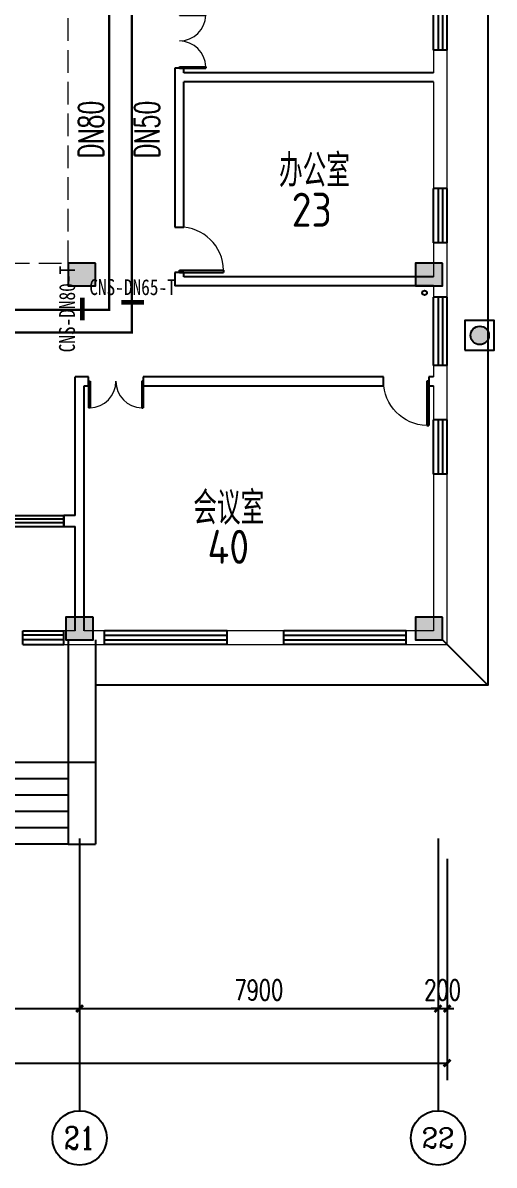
# Model space of a CAD drawing. Extents: x -70335 to 1144202, y 0 to 1100440.
# Drawn here: x 1079792 to 1090178, y 834676 to 859854 of the extents above; entities that cross this region are included whole.
import ezdxf
from ezdxf.enums import TextEntityAlignment as Align

# ---------------------------------------------------------------- set-up
doc = ezdxf.new("R2010")
doc.units = 0
doc.header["$LTSCALE"] = 1000
doc.linetypes.add('DASH', pattern=[0.35, 0.25, -0.1])
for name, color, linetype in [('0-供暖管道管径标注', 4, 'Continuous'), ('2-房间名称', 7, 'Continuous'), ('3-建筑', 7, 'Continuous'), ('3-淡显', 8, 'Continuous'), ('AXIS_TEXT', 7, 'Continuous'), ('PIPE-暖供水', 1, 'Continuous'), ('PIPE-暖回水', 1, 'DASH'), ('抗震支吊架', 2, 'Continuous'), ('水', 5, 'Continuous'), ('防火分区', 8, 'Continuous')]:
    doc.layers.add(name, color=color, linetype=linetype)
doc.layers.add('3-深度淡显', color=252, linetype='Continuous', lineweight=0)
doc.styles.add('_TCH_AXIS', font='COMPLEX', dxfattribs={"bigfont": 'GBCBIG'})
doc.styles.add('_TCH_DIM_T3', font='SIMPLEX', dxfattribs={"width": 0.7058823529411765, "bigfont": 'GBCBIG'})
doc.styles.add('COMPLEX', font='COMPLEX')
doc.styles.add('kzcad', font='', dxfattribs={"width": 0.8})
doc.styles.get("Standard").update_dxf_attribs({"font": 'gbenor.shx', "bigfont": 'gbcbig.shx'})
doc.styles.add('设备标注', font='simplex.shx', dxfattribs={"width": 0.7, "bigfont": 'gbcbig.shx'})
doc.styles.get('kzcad').set_extended_font_data('SimSun')
doc.dimstyles.new('_TCH_ARCH&&150', dxfattribs={"dimtxt": 446.25, "dimasz": 150, "dimexe": 375, "dimexo": 450, "dimgap": 189.375, "dimtad": 1, "dimdec": 0, "dimzin": 0, "dimdsep": 46, "dimtxsty": '_TCH_DIM_T3', "dimblk": 'ARCHTICK', "dimcen": 0.09, "dimclrt": 7, "dimazin": 2, "dimtfac": 1, "dimtdec": 0, "dimtix": 1, "dimtmove": 2, "dimatfit": 3, "dimfxl": 1, "dimtolj": 1, "dimtzin": 0, "dimarcsym": 0})

# ---------------------------------------------------------------- blocks, each defined once
blk = doc.blocks.new('A$C2CDD3BEF')
at = {"layer": '防火分区'}
h = blk.add_hatch(color=7, dxfattribs=at)
h.dxf.hatch_style = 1
edge = h.paths.add_edge_path()
edge.add_arc((460.1206844476983, 446.4438558759866), 282.1863435544074, 0, 360)
at = {"layer": '防火分区', "color": 7}
blk.add_lwpolyline([(-0.002592452801764011, -0.004028869676403701), (899.9974075471982, -0.004028869676403701), (899.9974075471982, 899.9959711303236), (-0.002592452801764011, 899.9959711303236)], close=True, dxfattribs=at)
blk.add_circle((460.1206844476983, 446.4438558759866), 282.1863435544074, dxfattribs=at)
blk = doc.blocks.new('shui2')
at = {"layer": '水'}
blk.add_circle((588645.0230377471, 432158.2057931646), 50, dxfattribs=at)
blk = doc.blocks.new('$TCHSYS$WIN2D')
for p, q in [((-0.5, 0.5), (0.5, 0.5)), ((-0.5, 0.5), (-0.4999999999999999, -0.5)), ((0.5, 0.5), (0.4999999999999998, -0.5)), ((0.5, 0.1666666666666666), (-0.5, 0.1666666666666666)), ((0.5, -0.1666666666666667), (-0.5, -0.1666666666666667)), ((-0.4999999999999999, -0.5), (0.5, -0.5))]:
    blk.add_line(p, q)
blk = doc.blocks.new('$DorLib2D$00000001')
for p, q in [((0.45, 0.9750000000000001), (0.5000000000000002, 0.9750000000000001)), ((0.45, 0), (0.45, 0.9750000000000001)), ((0.5, 0), (0.5, 0.9750000000000001)), ((0.5, 0), (0.45, 0))]:
    blk.add_line(p, q)
at = {"lineweight": 13}
blk.add_arc((0.475, 0), 0.975, 91.4692835813538, 180, dxfattribs=at)
blk = doc.blocks.new('$DorLib2D$00000002')
for p, q in [((-0.5, -5.684341886080802e-17), (-0.5000000000000007, 0.4875)), ((-0.4750000000000007, 0.4875), (-0.5000000000000007, 0.4875)), ((-0.475, -2.842170943040401e-17), (-0.4750000000000007, 0.4875)), ((0.475, -2.842170943040401e-17), (0.4750000000000007, 0.4875)), ((0.4750000000000007, 0.4875), (0.5000000000000007, 0.4875)), ((0.5, -5.684341886080802e-17), (0.5000000000000007, 0.4875)), ((-0.5, -5.684341886080802e-17), (-0.475, -2.842170943040401e-17)), ((0.5, -5.684341886080802e-17), (0.475, -2.842170943040401e-17))]:
    blk.add_line(p, q)
at = {"lineweight": 13}
for centre, start, end in [((-0.4875, -4.263256414560601e-17), 0, 88.53071641864632), ((0.4875, -4.263256414560601e-17), 91.4692835813537, 180)]:
    blk.add_arc(centre, 0.4875, start, end, dxfattribs=at)
blk = doc.blocks.new('_AXISO')
blk.add_circle((0, 0), 0.5)
at = {"layer": 'AXIS_TEXT', "style": 'COMPLEX', "width": 1.041666666666667}
blk.add_attdef('A', text='', height=0.56, dxfattribs=at).set_placement((-0.25, -0.28), (0.25, -0.28), align=Align.FIT)
blk = doc.blocks.new('_ArchTick')
at = {"color": 0, "linetype": 'ByBlock', "const_width": 0.4}
blk.add_lwpolyline([(-0.5, -0.5), (0.5, 0.5)], dxfattribs=at)
blk = doc.blocks.new('*D3050')
at = {"layer": '3-建筑', "color": 0, "lineweight": -2, "transparency": 16777216}
for p, q in [((949941.7263873867, 841425.5972253473), (949941.7263873867, 836550.5972340291)), ((1089141.726380087, 841425.5972427108), (1089141.726380087, 836550.5972340291)), ((949941.7263873867, 836925.5972340291), (1089141.726380087, 836925.5972340291))]:
    blk.add_line(p, q, dxfattribs=at)
at = {"layer": 'Defpoints', "color": 0, "transparency": 16777216}
for p in [(949941.7263873867, 841875.5972253473), (1089141.726380087, 841875.5972427108), (1089141.726380087, 836925.5972340291)]:
    blk.add_point(p, dxfattribs=at)
at = {"layer": '3-建筑', "color": 0, "lineweight": -2, "transparency": 16777216, "xscale": 150, "yscale": 150, "zscale": 150, "rotation": 180}
blk.add_blockref('_ArchTick', (949941.7263873867, 836925.5972340291), dxfattribs=at)
at = {"layer": '3-建筑', "color": 0, "lineweight": -2, "transparency": 16777216, "xscale": 150, "yscale": 150, "zscale": 150}
blk.add_blockref('_ArchTick', (1089141.726380087, 836925.5972340291), dxfattribs=at)
at = {"layer": '3-建筑', "color": 7, "transparency": 16777216, "insert": (1019541.726383737, 837338.0972340291), "char_height": 446.25, "attachment_point": 5, "style": '_TCH_DIM_T3'}
blk.add_mtext('\\A1;139200', dxfattribs=at)
blk = doc.blocks.new('*D3071')
at = {"layer": '3-建筑', "color": 0, "lineweight": -2, "transparency": 16777216}
for p, q in [((1073741.726377227, 841425.5972407898), (1073741.726377227, 837750.5972412451)), ((1081041.726377227, 841425.5972417004), (1081041.726377227, 837750.5972412451)), ((1073741.726377227, 838125.5972412451), (1081041.726377227, 838125.5972412451))]:
    blk.add_line(p, q, dxfattribs=at)
at = {"layer": 'Defpoints', "color": 0, "transparency": 16777216}
for p in [(1073741.726377227, 841875.5972407898), (1081041.726377227, 841875.5972417004), (1081041.726377227, 838125.5972412451)]:
    blk.add_point(p, dxfattribs=at)
at = {"layer": '3-建筑', "color": 0, "lineweight": -2, "transparency": 16777216, "xscale": 150, "yscale": 150, "zscale": 150, "rotation": 180}
blk.add_blockref('_ArchTick', (1073741.726377227, 838125.5972412451), dxfattribs=at)
at = {"layer": '3-建筑', "color": 0, "lineweight": -2, "transparency": 16777216, "xscale": 150, "yscale": 150, "zscale": 150}
blk.add_blockref('_ArchTick', (1081041.726377227, 838125.5972412451), dxfattribs=at)
at = {"layer": '3-建筑', "color": 7, "transparency": 16777216, "insert": (1077391.726377227, 838538.0972412451), "char_height": 446.25, "attachment_point": 5, "style": '_TCH_DIM_T3'}
blk.add_mtext('\\A1;7300', dxfattribs=at)
blk = doc.blocks.new('*D3072')
at = {"layer": '3-建筑', "color": 0, "lineweight": -2, "transparency": 16777216}
for p, q in [((1081041.726377227, 841425.5972417004), (1081041.726377227, 837750.5972421931)), ((1088941.726377227, 841425.5972426858), (1088941.726377227, 837750.5972421931)), ((1081041.726377227, 838125.5972421931), (1088941.726377227, 838125.5972421931))]:
    blk.add_line(p, q, dxfattribs=at)
at = {"layer": 'Defpoints', "color": 0, "transparency": 16777216}
for p in [(1081041.726377227, 841875.5972417004), (1088941.726377227, 841875.5972426858), (1088941.726377227, 838125.5972421931)]:
    blk.add_point(p, dxfattribs=at)
at = {"layer": '3-建筑', "color": 0, "lineweight": -2, "transparency": 16777216, "xscale": 150, "yscale": 150, "zscale": 150, "rotation": 180}
blk.add_blockref('_ArchTick', (1081041.726377227, 838125.5972421931), dxfattribs=at)
at = {"layer": '3-建筑', "color": 0, "lineweight": -2, "transparency": 16777216, "xscale": 150, "yscale": 150, "zscale": 150}
blk.add_blockref('_ArchTick', (1088941.726377227, 838125.5972421931), dxfattribs=at)
at = {"layer": '3-建筑', "color": 7, "transparency": 16777216, "insert": (1084991.726377227, 838538.0972421931), "char_height": 446.25, "attachment_point": 5, "style": '_TCH_DIM_T3'}
blk.add_mtext('\\A1;7900', dxfattribs=at)
blk = doc.blocks.new('*D3073')
at = {"layer": '3-建筑', "color": 0, "lineweight": -2, "transparency": 16777216}
for p, q in [((1088941.726377228, 841425.5972426858), (1088941.726377228, 837750.5972426983)), ((1089141.726380088, 841425.5972427108), (1089141.726380088, 837750.5972426983)), ((1088941.726377228, 838125.5972426983), (1088791.726377228, 838125.5972426983)), ((1088941.726377228, 838125.5972426983), (1089141.726380088, 838125.5972426983)), ((1089141.726380088, 838125.5972426983), (1089291.726380088, 838125.5972426983))]:
    blk.add_line(p, q, dxfattribs=at)
at = {"layer": 'Defpoints', "color": 0, "transparency": 16777216}
for p in [(1088941.726377228, 841875.5972426858), (1089141.726380088, 841875.5972427108), (1089141.726380088, 838125.5972426983)]:
    blk.add_point(p, dxfattribs=at)
at = {"layer": '3-建筑', "color": 0, "lineweight": -2, "transparency": 16777216, "xscale": 150, "yscale": 150, "zscale": 150}
blk.add_blockref('_ArchTick', (1088941.726377228, 838125.5972426983), dxfattribs=at)
at = {"layer": '3-建筑', "color": 0, "lineweight": -2, "transparency": 16777216, "xscale": 150, "yscale": 150, "zscale": 150, "rotation": 180}
blk.add_blockref('_ArchTick', (1089141.726380088, 838125.5972426983), dxfattribs=at)
at = {"layer": '3-建筑', "color": 7, "transparency": 16777216, "insert": (1089041.726378658, 838538.0972426983), "char_height": 446.25, "attachment_point": 5, "style": '_TCH_DIM_T3'}
blk.add_mtext('\\A1;200', dxfattribs=at)

msp = doc.modelspace()

# ---------------------------------------------------------------- hatches: boundary and pattern name
at = {"layer": '3-淡显'}
h = msp.add_hatch(color=256, dxfattribs=at)
h.dxf.hatch_style = 1
h.paths.add_polyline_path([(1080791.728158318, 854553.7165591253), (1080791.728158318, 854053.7165591253), (1081391.728158318, 854053.7165591253), (1081391.728158318, 854553.7165591253)])
h = msp.add_hatch(color=256, dxfattribs=at)
h.dxf.hatch_style = 1
h.paths.add_polyline_path([(1089041.728158318, 854053.7165591253), (1089041.728158318, 854553.7165591253), (1088441.728158318, 854553.7165591253), (1088441.728158318, 854053.7165591253)])
h = msp.add_hatch(color=256, dxfattribs=at)
h.dxf.hatch_style = 1
h.paths.add_polyline_path([(1081341.728158318, 846753.7165591253), (1080741.728158318, 846753.7165591253), (1080741.728158318, 846253.7165591253), (1081341.728158318, 846253.7165591253)])
h = msp.add_hatch(color=256, dxfattribs=at)
h.dxf.hatch_style = 1
h.paths.add_polyline_path([(1088441.728158318, 846753.7165591253), (1088441.728158318, 846253.7165591253), (1089041.728158318, 846253.7165591253), (1089041.728158318, 846753.7165591253)])
at = {"layer": 'PIPE-暖供水', "linetype": 'Continuous'}
for points in [[(1082191.695104227, 853029.6848753422), (1082217.945104221, 853029.6848752206), (1082217.945104225, 853003.434875328)], [(1082191.695104227, 853029.6848753422), (1082191.695104221, 853003.4348753206), (1082217.945104225, 853003.434875328)]]:
    msp.add_hatch(color=256, dxfattribs=at).paths.add_polyline_path(points)
at = {"layer": 'PIPE-暖回水', "linetype": 'DASH'}
for points in [[(1081691.695104216, 853529.6848753499), (1081717.945104225, 853529.6848752128), (1081717.945104224, 853503.4348753343)], [(1081691.695104216, 853529.6848753499), (1081691.695104225, 853503.4348753134), (1081717.945104224, 853503.4348753343)]]:
    msp.add_hatch(color=256, dxfattribs=at).paths.add_polyline_path(points)

# ---------------------------------------------------------------- linework, layer by layer
at = {"layer": '3-建筑'}
for p, q in [((1083341.726380475, 858853.7165407537), (1083141.726380568, 858853.7165407975)), ((1083141.726380568, 858853.7165407975), (1083141.72638052, 858653.7165407051)), ((1083341.726380455, 858753.7165406885), (1083341.726380475, 858853.7165407537)), ((1083141.72638052, 858653.7165407051), (1083141.726379798, 855353.7165407048)), ((1088841.726379425, 858753.7165406876), (1083341.726380455, 858753.7165406885)), ((1088841.726379475, 858553.7165406874), (1083341.726380412, 858553.7165406883)), ((1083341.726379705, 855353.7165406612), (1083341.726380412, 858553.7165406883)), ((1083141.726379798, 855353.7165407048), (1083341.726379705, 855353.7165406612)), ((1083341.726379487, 854353.716540602), (1083141.726379579, 854353.7165406456)), ((1083141.726379579, 854353.7165406456), (1083141.726379511, 854053.7165406849)), ((1083341.726379474, 854253.7165406854), (1083341.726379487, 854353.716540602)), ((1088841.726379476, 854053.716540686), (1083141.726379511, 854053.7165406849)), ((1088841.726379481, 854253.7165406864), (1083341.726379474, 854253.7165406854)), ((1080941.726381266, 848993.7165592194), (1080941.726381263, 852053.7165591243)), ((1081241.726381238, 852053.7165591213), (1080941.726381263, 852053.7165591243)), ((1081241.726381238, 851853.716559134), (1081241.726381238, 852053.7165591213)), ((1087741.72637949, 852053.716559123), (1082441.726381267, 852053.7165591216)), ((1082441.726381267, 852053.7165591216), (1082441.726381267, 851853.7165591343)), ((1087741.72637949, 851853.7165591357), (1087741.72637949, 852053.716559123)), ((1088841.726379479, 852053.7165591264), (1088741.726379438, 852053.7165591232)), ((1088741.726379438, 852053.7165591232), (1088741.726379438, 851853.7165591359)), ((1081141.726381266, 848853.7165592189), (1081141.72638125, 851853.7165591334)), ((1081141.72638125, 851853.7165591334), (1081241.726381238, 851853.716559134)), ((1082441.726381267, 851853.7165591343), (1087741.72637949, 851853.7165591357)), ((1088741.726379438, 851853.7165591359), (1088841.726379483, 851853.7165591354)), ((1080941.726381266, 848993.7165592194), (1080691.726385363, 848993.7165592149)), ((1080691.726385363, 848993.7165592149), (1080691.726385362, 848753.7165592255)), ((1081141.726381287, 846453.7165591526), (1081141.726381266, 848853.7165592189)), ((1080691.726385362, 848753.7165592255), (1080941.726381266, 848753.7165592194)), ((1080941.726381268, 846453.7165591563), (1080941.726381266, 848753.7165592194)), ((1080791.726377759, 846253.7165591014), (1080791.726377759, 841753.716555519)), ((1081391.726377758, 846253.7165592437), (1081391.726377759, 841753.7165555188)), ((1080791.726377759, 841753.716555519), (1081391.726377759, 841753.716555519)), ((1081041.72637835, 841875.5972417005), (1081041.726379098, 835875.5972417005)), ((1088941.72637835, 841875.5972426858), (1088941.726379098, 835875.5972426858))]:
    msp.add_line(p, q, dxfattribs=at)
for points in [[(1081391.726377444, 843553.7165520772), (1073391.726370578, 843553.7165522571)], [(1080791.726377462, 843193.7165520907), (1073991.72637061, 843193.7165522436)], [(1080791.726377454, 842833.7165520907), (1073991.726370602, 842833.7165522436)], [(1080791.726377446, 842473.7165520907), (1073991.726370594, 842473.7165522436)], [(1080791.726377438, 842113.7165520907), (1073991.726370586, 842113.7165522436)], [(1080791.726377429, 841753.7165520907), (1073991.726370578, 841753.7165522436)]]:
    msp.add_lwpolyline(points, dxfattribs=at)
at = {"layer": '3-淡显'}
for points in [[(1090041.72637911, 867303.549484353), (1090041.726378624, 845253.7165590452), (1081391.726377758, 845253.7165590448)], [(1090041.726378774, 845253.7165590452), (1089041.726379468, 846253.7165591255)]]:
    msp.add_lwpolyline(points, dxfattribs=at)
for points in [[(1081391.728158318, 854553.7165591253), (1080791.728158318, 854553.7165591253), (1080791.728158318, 854053.7165591253), (1081391.728158318, 854053.7165591253)], [(1089041.728158318, 854553.7165591253), (1088441.728158318, 854553.7165591253), (1088441.728158318, 854053.7165591253), (1089041.728158318, 854053.7165591253)], [(1081341.728158318, 846753.7165591253), (1080741.728158318, 846753.7165591253), (1080741.728158318, 846253.7165591253), (1081341.728158318, 846253.7165591253)], [(1089041.728158318, 846753.7165591253), (1088441.728158318, 846753.7165591253), (1088441.728158318, 846253.7165591253), (1089041.728158318, 846253.7165591253)]]:
    msp.add_lwpolyline(points, close=True, dxfattribs=at)
at = {"layer": '3-深度淡显'}
for p, q in [((1089141.726379435, 859253.7165552499), (1088841.726379429, 859253.7165552517)), ((1088841.726379429, 859253.7165552517), (1088841.726379425, 858753.7165406876)), ((1089141.726379427, 858653.7165406821), (1089141.726379435, 859253.7165552499)), ((1089141.726379478, 856203.7165552822), (1089141.726379476, 858653.7165406821)), ((1088841.726379475, 858553.7165406874), (1088841.726379469, 856203.7165552819)), ((1088841.726379469, 856203.7165552819), (1089141.726379478, 856203.7165552822)), ((1089141.72637948, 855003.7165552314), (1088841.726379471, 855003.716555231)), ((1088841.726379471, 855003.716555231), (1088841.726379481, 854253.7165406864)), ((1089141.726379482, 854153.716540685), (1089141.72637948, 855003.7165552314)), ((1088841.726379476, 854053.716540686), (1088841.726379472, 853803.7165476141)), ((1089141.726379467, 853803.7165476147), (1089141.726379482, 854153.716540685)), ((1088841.726379472, 853803.7165476141), (1089141.726379467, 853803.7165476147)), ((1089141.726379469, 852303.7165476145), (1088841.726379474, 852303.7165476141)), ((1088841.726379474, 852303.7165476141), (1088841.726379479, 852053.7165591264)), ((1089141.726379485, 851953.7165591288), (1089141.726379469, 852303.7165476145)), ((1088841.726379483, 851853.7165591354), (1088841.726379479, 851103.716553683)), ((1089141.72637948, 851103.7165536825), (1089141.726379486, 851953.7165591284)), ((1088841.726379479, 851103.716553683), (1089141.72637948, 851103.7165536825)), ((1089141.726379479, 849903.7165536316), (1088841.726379476, 849903.7165536323)), ((1088841.726379476, 849903.7165536323), (1088841.726379472, 846453.7165591219)), ((1089141.726379482, 846153.716559122), (1089141.726379479, 849903.7165536316)), ((1080941.726381268, 846453.7165591563), (1080691.726374355, 846453.716559152)), ((1080691.726374355, 846453.716559152), (1080691.726374354, 846153.7165591572)), ((1081591.726374406, 846453.7165591476), (1081141.726381287, 846453.7165591526)), ((1081591.726374405, 846153.716559153), (1081591.726374406, 846453.7165591476)), ((1085541.726374457, 846453.7165591319), (1084291.726374406, 846453.7165591369)), ((1084291.726374406, 846453.7165591369), (1084291.726374405, 846153.716559142)), ((1085541.726374455, 846153.7165591369), (1085541.726374457, 846453.7165591319)), ((1088841.726379472, 846453.7165591219), (1088241.726374457, 846453.716559121)), ((1088241.726374457, 846453.716559121), (1088241.726374456, 846153.7165591259)), ((1080691.726374354, 846153.7165591572), (1081041.726381266, 846153.716559155)), ((1081041.726381266, 846153.716559155), (1081591.726374405, 846153.716559153)), ((1084291.726374405, 846153.716559142), (1085541.726374455, 846153.7165591369)), ((1088241.726374456, 846153.7165591259), (1089141.726379482, 846153.716559122))]:
    msp.add_line(p, q, dxfattribs=at)
at = {"layer": '3-深度淡显', "linetype": 'DASH', "ltscale": 2}
msp.add_lwpolyline([(1078741.726381586, 854553.7165647936), (1080791.726381599, 854553.7165647936), (1080791.726381599, 874453.7165590557), (1073991.726381586, 874453.7165590557), (1073991.726381586, 854553.7165647936), (1078741.726381586, 854553.7165647936)], dxfattribs=at)
at = {"layer": 'PIPE-暖供水', "linetype": 'Continuous', "const_width": 52.5}
for points in [[(1082191.695104221, 853029.6848752206), (1082191.695104219, 875951.3325150007)], [(1077591.726356538, 853029.684875316), (1082191.695104221, 853029.6848753206)]]:
    msp.add_lwpolyline(points, dxfattribs=at)
at = {"layer": 'PIPE-暖回水', "linetype": 'DASH', "const_width": 52.5}
for points in [[(1081691.695104225, 853529.6848752128), (1081691.695104215, 875451.3325150212)], [(1077791.726356538, 853529.6848753191), (1081691.695104225, 853529.6848753134)]]:
    msp.add_lwpolyline(points, dxfattribs=at)
at = {"layer": '抗震支吊架', "color": 2, "const_width": 100}
for points in [[(1081100.926306553, 853293.1212269282), (1081100.926306553, 853793.1212269282)], [(1081958.842458196, 853693.1346805198), (1082458.842458196, 853693.1346805198)]]:
    msp.add_lwpolyline(points, dxfattribs=at)

# ---------------------------------------------------------------- block references
at = {"layer": '2-房间名称', "xscale": 0.7200000000000001, "yscale": 0.7200000000000001, "zscale": 0.7200000000000001}
msp.add_blockref('A$C2CDD3BEF', (1089530.033137628, 852642.5601979576), dxfattribs=at)
at = {"layer": '3-建筑'}
for name, p, xscale, yscale, zscale, rotation in [('$TCHSYS$WIN2D', (1088991.726379435, 859853.71655523), -1200, 300, -1200, 269.9999999996041), ('$DorLib2D$00000002', (1083241.726380651, 859453.7165407387), 1200, 1200, 1200, 269.9999999874893), ('$TCHSYS$WIN2D', (1088991.72637948, 855603.7165552604), -1200, 300, -1200, 270.000000000083), ('$DorLib2D$00000001', (1083241.726379646, 854853.7165406824), 1000, 1000, 1000, 269.9999999874884), ('$TCHSYS$WIN2D', (1088991.726379484, 853053.71654763), -1500, 300, -1500, 270.0000000000849), ('$DorLib2D$00000002', (1081841.726381261, 851953.716559127), 1200, 1200, 1200, 180.0000000000152), ('$DorLib2D$00000001', (1088241.72637949, 851953.7165591286), -1000, 1000, -1000, 180), ('$TCHSYS$WIN2D', (1088991.726379483, 850503.7165536468), 1200, -300, 1200, 89.99999999988208), ('$TCHSYS$WIN2D', (1079791.726385343, 848873.7165592243), -1800, 240, -1800, 180), ('$TCHSYS$WIN2D', (1080241.726374385, 846303.7165591582), -900, 300, -900, 180), ('$TCHSYS$WIN2D', (1082941.726374428, 846303.7165591475), 2700, 300, 2700, 179.9999999997721), ('$TCHSYS$WIN2D', (1086891.726374435, 846303.7165591317), 2700, 300, 2700, 179.9999999997721)]:
    msp.add_blockref(name, p, dxfattribs=dict(at, xscale=xscale, yscale=yscale, zscale=zscale, rotation=rotation))
ref = msp.add_blockref('_AXISO', (1081041.726379173, 835275.5972417005), dxfattribs=dict(at, xscale=1200, yscale=1200, zscale=1200))
ref.add_attrib('A', '21', dxfattribs={"layer": 'AXIS_TEXT', "height": 492.668242207548, "style": '_TCH_AXIS'}).set_placement((1080701.550688125, 835029.2631205968), (1081381.902070221, 835029.2631205968), align=Align.FIT)
ref = msp.add_blockref('_AXISO', (1088941.726379173, 835275.5972426858), dxfattribs=dict(at, xscale=1200, yscale=1200, zscale=1200))
ref.add_attrib('A', '22', dxfattribs={"layer": 'AXIS_TEXT', "height": 441.4140198064092, "style": '_TCH_AXIS'}).set_placement((1088584.391220282, 835054.8902327827), (1089299.061538064, 835054.8902327827), align=Align.FIT)
at = {"layer": '3-深度淡显'}
msp.add_blockref('shui2', (500000.0312714472, 421745.5108001567), dxfattribs=at)

# ---------------------------------------------------------------- texts
at = {"layer": '0-供暖管道管径标注', "style": '设备标注', "width": 0.65}
msp.add_text('DN80', height=550, rotation=90, dxfattribs=at).set_placement((1081568.345158374, 856865.4291131407))
at = {"layer": '0-供暖管道管径标注', "color": 251, "style": '设备标注', "width": 0.65}
msp.add_text('DN50', height=550, rotation=90, dxfattribs=at).set_placement((1082804.845158374, 856865.4291131407))
at = {"layer": '2-房间名称'}
for s, height, p in [('办公室', 723.4042553191489, (1085436.207944486, 856234.904041491)), ('23', 750, (1085715.296009503, 855359.6469146148)), ('会议室', 723.4042553191489, (1083548.045557359, 848798.1335965183)), ('40', 750, (1083860.620658732, 847929.4193224371))]:
    msp.add_text(s, height=height, dxfattribs=at).set_placement(p)
at = {"layer": '抗震支吊架', "color": 2, "style": 'kzcad', "width": 0.8}
for s, rotation, p in [('CNS-DN80-T', 89.88538766842565, (1080940.926306553, 853543.1212269283)), ('CNS-DN65-T', 359.8853876617555, (1082208.842458196, 853853.1346805198))]:
    msp.add_text(s, height=350, rotation=rotation, dxfattribs=at).set_placement(p, align=Align.CENTER)

# ---------------------------------------------------------------- dimensions: what is measured, and where the dimension line sits
at = {"layer": '3-建筑'}
for p1, p2, distance, picture, middle in [((949941.7263873867, 841875.5972253473), (1089141.726380087, 841875.5972427108), -4950.000008681673, '*D3050', (1019541.726383737, 837338.0972340291)), ((1073741.726377227, 841875.5972407898), (1081041.726377227, 841875.5972417004), -3750.0000004553003, '*D3071', (1077391.726377227, 838538.0972412451)), ((1081041.726377227, 841875.5972417004), (1088941.726377227, 841875.5972426858), -3750.000000492786, '*D3072', (1084991.726377227, 838538.0972421931)), ((1088941.726377228, 841875.5972426858), (1089141.726380088, 841875.5972427108), -3750.0000000124564, '*D3073', (1089041.726378658, 838538.0972426983))]:
    dim = msp.add_aligned_dim(p1=p1, p2=p2, distance=distance, dimstyle='_TCH_ARCH&&150', dxfattribs=at)
    dim.commit()
    dim.dimension.update_dxf_attribs({"geometry": picture, "text_midpoint": middle})

doc.saveas('drawing.dxf')
